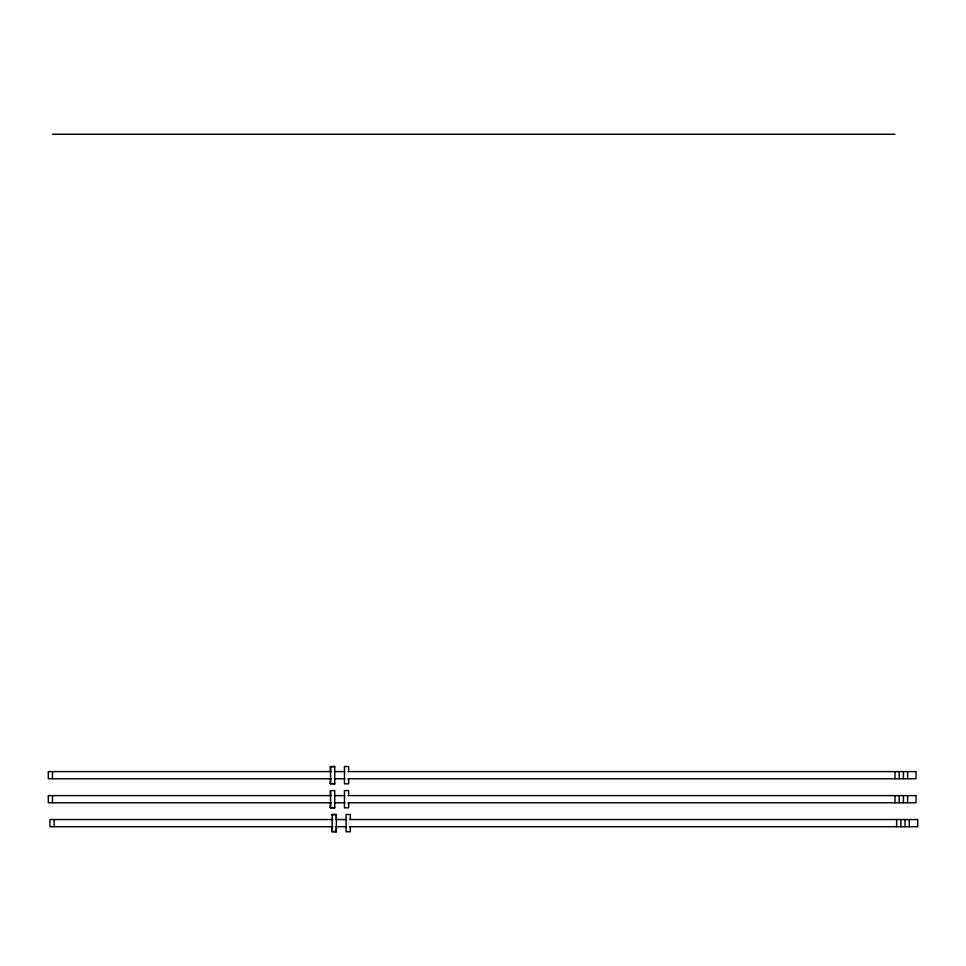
<?xml version="1.0" encoding="UTF-8"?>
<svg xmlns="http://www.w3.org/2000/svg" width="966" height="966" viewBox="0 0 966 966"><rect width="100%" height="100%" fill="white"/><g stroke="black" fill="none" stroke-linecap="round" stroke-linejoin="round"><path stroke-width="1.45" d="M330.541 771.592L330.36 766.678L334.743 766.533L334.743 783.812L330.191 783.523L330.541 778.753M334.743 766.533L330.36 766.678M330.541 802.77L330.191 807.54L334.743 807.817L334.743 790.55L330.36 790.695L330.541 795.61M336.385 814.483L332.002 814.628L336.385 814.483L336.385 831.75L331.821 831.472L332.171 826.703M336.385 819.542L336.204 814.628M52.514 134.25L895.011 134.25M331.338 771.592L48.3 771.592L48.3 778.753L331.338 778.753M334.345 771.592L344.898 771.592M347.917 771.592L916.07 771.592L916.07 778.753L347.917 778.753M334.345 778.753L344.898 778.753M330.191 783.523L334.743 783.812M331.338 795.61L48.3 795.61L48.3 802.77L331.338 802.77M334.345 795.61L344.898 795.61M347.917 795.61L916.07 795.61L916.07 802.77L347.917 802.77M334.345 802.77L344.898 802.77M330.191 807.54L334.743 807.817M332.968 819.542L49.93 819.542L49.93 826.703L332.968 826.703M335.975 819.542L346.528 819.542M349.547 819.542L917.7 819.542L917.7 826.703L349.547 826.703M335.975 826.703L346.528 826.703M331.821 831.472L336.385 831.75M336.385 826.703L336.035 831.472M909.272 819.542L909.272 826.703M907.642 771.592L907.642 778.753M907.642 795.61L907.642 802.77M905.057 819.542L905.057 826.703M903.427 771.592L903.427 778.753M903.427 795.61L903.427 802.77M900.855 819.542L900.855 826.703M899.213 771.592L899.213 778.753M899.213 795.61L899.213 802.77M896.641 819.542L896.641 826.703M895.011 771.592L895.011 778.753M895.011 795.61L895.011 802.77M350.284 819.542L350.284 814.483L346.07 814.483L346.07 831.75L350.284 831.75L350.284 826.703M348.654 771.592L348.654 766.533L344.439 766.533L344.439 783.812L348.654 783.812L348.654 778.753M348.654 795.61L348.654 790.55L344.439 790.55L344.439 807.817L348.654 807.817L348.654 802.77M332.171 814.483L332.171 831.75M330.541 766.533L330.541 783.812M330.541 790.55L330.541 807.817M54.144 819.542L54.144 826.703M52.514 771.592L52.514 778.753M52.514 795.61L52.514 802.77"/></g></svg>
